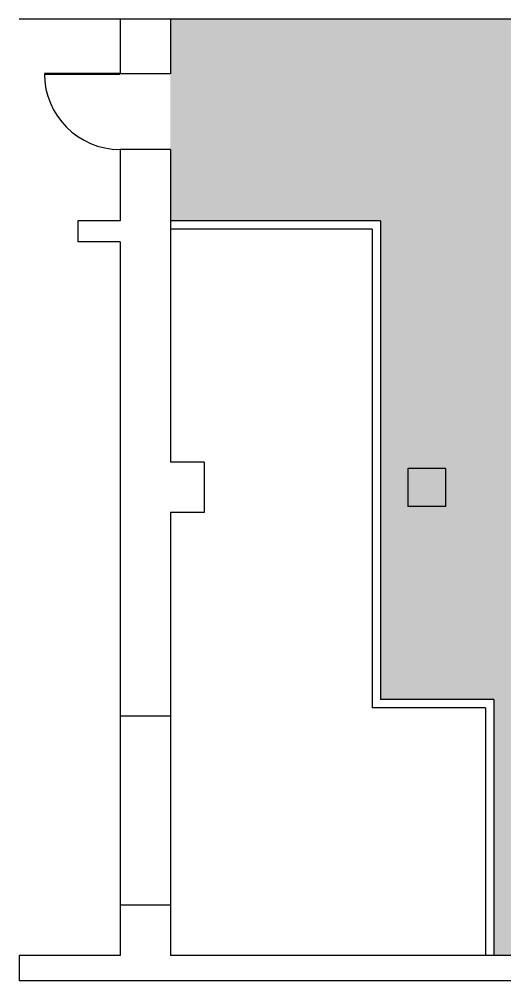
# Model space of a CAD drawing. Header units: inches. Extents: x 0 to 2615, y 0 to 2412.
# Drawn here: x 1549.1 to 1780.3, y 1624 to 2082 of the extents above; entities that cross this region are included whole.
import ezdxf

# ---------------------------------------------------------------- set-up
doc = ezdxf.new("R2010")
doc.units = ezdxf.units.IN
doc.header["$LTSCALE"] = 10
doc.header["$MEASUREMENT"] = 0
for name, color, linetype in [('A-DOOR', 2, 'CONTINUOUS'), ('A-GLAZ', 1, 'CONTINUOUS'), ('A-WALL', 5, 'CONTINUOUS'), ('Rooms-Category-Color', 7, 'CONTINUOUS'), ('Rooms-College-Color', 7, 'CONTINUOUS'), ('Rooms-Department-Color', 7, 'CONTINUOUS'), ('Rooms-Division-Color', 7, 'CONTINUOUS')]:
    doc.layers.add(name, color=color, linetype=linetype)

# ---------------------------------------------------------------- blocks, each defined once
blk = doc.blocks.new('DOOR')
at = {"layer": 'A-DOOR', "const_width": 0.0833}
blk.add_lwpolyline([(0, 0), (0, 3)], dxfattribs=at)
at = {"layer": 'A-DOOR'}
blk.add_arc((0, 0), 3, 90, 180, dxfattribs=at)

msp = doc.modelspace()

# ---------------------------------------------------------------- hatches: boundary and pattern name
at = {"layer": 'Rooms-Category-Color', "true_color": 0xffe090}
msp.add_hatch(color=41, dxfattribs=at).paths.add_polyline_path([(2101.11, 1652), (2125.11, 1652), (2125.11, 1636), (2340.11, 1636), (2340.11, 1652), (2364.11, 1652), (2364.11, 1636), (2422.11, 1636), (2422.11, 1722), (2426.15, 1722), (2462.15, 1722), (2533.11, 1722), (2533.11, 1636), (2603.11, 1636), (2603.11, 1846.96), (2587.12, 1846.96), (2587.12, 1870.96), (2603.11, 1870.96), (2603.11, 2081.96), (2364.11, 2081.96), (2364.11, 2065.96), (2340.11, 2065.96), (2340.11, 2081.96), (1886.11, 2081.96), (1886.11, 2065.96), (1862.11, 2065.96), (1862.11, 2081.96), (1621.11, 2081.96), (1621.11, 2055.96), (1621.11, 1986), (1721.11, 1986), (1721.11, 1758), (1775.11, 1758), (1775.11, 1636), (1862.11, 1636), (1862.11, 1652), (1886.11, 1652), (1886.11, 1636), (2101.11, 1636)])
at = {"layer": 'Rooms-College-Color', "true_color": 0xb2d6e9}
msp.add_hatch(color=254, dxfattribs=at).paths.add_polyline_path([(2101.11, 1652), (2125.11, 1652), (2125.11, 1636), (2340.11, 1636), (2340.11, 1652), (2364.11, 1652), (2364.11, 1636), (2422.11, 1636), (2422.11, 1722), (2426.15, 1722), (2462.15, 1722), (2533.11, 1722), (2533.11, 1636), (2603.11, 1636), (2603.11, 1846.96), (2587.12, 1846.96), (2587.12, 1870.96), (2603.11, 1870.96), (2603.11, 2081.96), (2364.11, 2081.96), (2364.11, 2065.96), (2340.11, 2065.96), (2340.11, 2081.96), (1886.11, 2081.96), (1886.11, 2065.96), (1862.11, 2065.96), (1862.11, 2081.96), (1621.11, 2081.96), (1621.11, 2055.96), (1621.11, 1986), (1721.11, 1986), (1721.11, 1758), (1775.11, 1758), (1775.11, 1636), (1862.11, 1636), (1862.11, 1652), (1886.11, 1652), (1886.11, 1636), (2101.11, 1636)])
at = {"layer": 'Rooms-Department-Color', "true_color": 0xb2d6e9}
msp.add_hatch(color=254, dxfattribs=at).paths.add_polyline_path([(2101.11, 1652), (2125.11, 1652), (2125.11, 1636), (2340.11, 1636), (2340.11, 1652), (2364.11, 1652), (2364.11, 1636), (2422.11, 1636), (2422.11, 1722), (2426.15, 1722), (2462.15, 1722), (2533.11, 1722), (2533.11, 1636), (2603.11, 1636), (2603.11, 1846.96), (2587.12, 1846.96), (2587.12, 1870.96), (2603.11, 1870.96), (2603.11, 2081.96), (2364.11, 2081.96), (2364.11, 2065.96), (2340.11, 2065.96), (2340.11, 2081.96), (1886.11, 2081.96), (1886.11, 2065.96), (1862.11, 2065.96), (1862.11, 2081.96), (1621.11, 2081.96), (1621.11, 2055.96), (1621.11, 1986), (1721.11, 1986), (1721.11, 1758), (1775.11, 1758), (1775.11, 1636), (1862.11, 1636), (1862.11, 1652), (1886.11, 1652), (1886.11, 1636), (2101.11, 1636)])
at = {"layer": 'Rooms-Division-Color', "true_color": 0xb2d6e9}
msp.add_hatch(color=254, dxfattribs=at).paths.add_polyline_path([(2101.11, 1652), (2125.11, 1652), (2125.11, 1636), (2340.11, 1636), (2340.11, 1652), (2364.11, 1652), (2364.11, 1636), (2422.11, 1636), (2422.11, 1722), (2426.15, 1722), (2462.15, 1722), (2533.11, 1722), (2533.11, 1636), (2603.11, 1636), (2603.11, 1846.96), (2587.12, 1846.96), (2587.12, 1870.96), (2603.11, 1870.96), (2603.11, 2081.96), (2364.11, 2081.96), (2364.11, 2065.96), (2340.11, 2065.96), (2340.11, 2081.96), (1886.11, 2081.96), (1886.11, 2065.96), (1862.11, 2065.96), (1862.11, 2081.96), (1621.11, 2081.96), (1621.11, 2055.96), (1621.11, 1986), (1721.11, 1986), (1721.11, 1758), (1775.11, 1758), (1775.11, 1636), (1862.11, 1636), (1862.11, 1652), (1886.11, 1652), (1886.11, 1636), (2101.11, 1636)])

# ---------------------------------------------------------------- linework, layer by layer
at = {"layer": 'A-WALL'}
for p, q in [((1862.11, 2081.96), (1549.11, 2081.96)), ((1597.11, 2081.96), (1597.11, 2055.96)), ((1621.11, 2081.96), (1621.11, 2055.96)), ((1621.11, 2055.96), (1597.11, 2055.96)), ((1597.11, 2019.96), (1597.11, 1986)), ((1621.11, 2019.96), (1597.11, 2019.96)), ((1621.11, 2019.96), (1621.11, 1870.96)), ((1577.07, 1986), (1577.07, 1976)), ((1597.11, 1986), (1577.07, 1986)), ((1721.11, 1986), (1621.11, 1986)), ((1721.11, 1986), (1721.11, 1758)), ((1717.11, 1982), (1621.11, 1982)), ((1717.11, 1982), (1717.11, 1754)), ((1597.11, 1976), (1577.07, 1976)), ((1597.11, 1976), (1597.11, 1636)), ((1637.11, 1870.96), (1621.11, 1870.96)), ((1637.11, 1870.96), (1637.11, 1846.96)), ((1734.12, 1867.96), (1734.12, 1849.96)), ((1752.12, 1867.96), (1734.12, 1867.96)), ((1752.12, 1867.96), (1752.12, 1849.96)), ((1621.11, 1846.96), (1621.11, 1636)), ((1637.11, 1846.96), (1621.11, 1846.96)), ((1752.12, 1849.96), (1734.12, 1849.96)), ((1771.11, 1754), (1717.11, 1754)), ((1775.11, 1758), (1721.11, 1758)), ((1771.11, 1754), (1771.11, 1636)), ((1775.11, 1758), (1775.11, 1636)), ((1621.11, 1750), (1597.11, 1750)), ((1621.11, 1660), (1597.11, 1660)), ((1597.11, 1636), (1549.11, 1636)), ((1549.11, 1636), (1549.11, 1624)), ((1862.11, 1636), (1621.11, 1636)), ((2615.11, 1624), (1549.11, 1624))]:
    msp.add_line(p, q, dxfattribs=at)

# ---------------------------------------------------------------- block references
at = {"layer": 'A-GLAZ', "xscale": 12, "yscale": 12, "zscale": 12, "rotation": 89.99999994663915}
msp.add_blockref('DOOR', (1597.11, 2055.96), dxfattribs=at)

doc.saveas('drawing.dxf')
